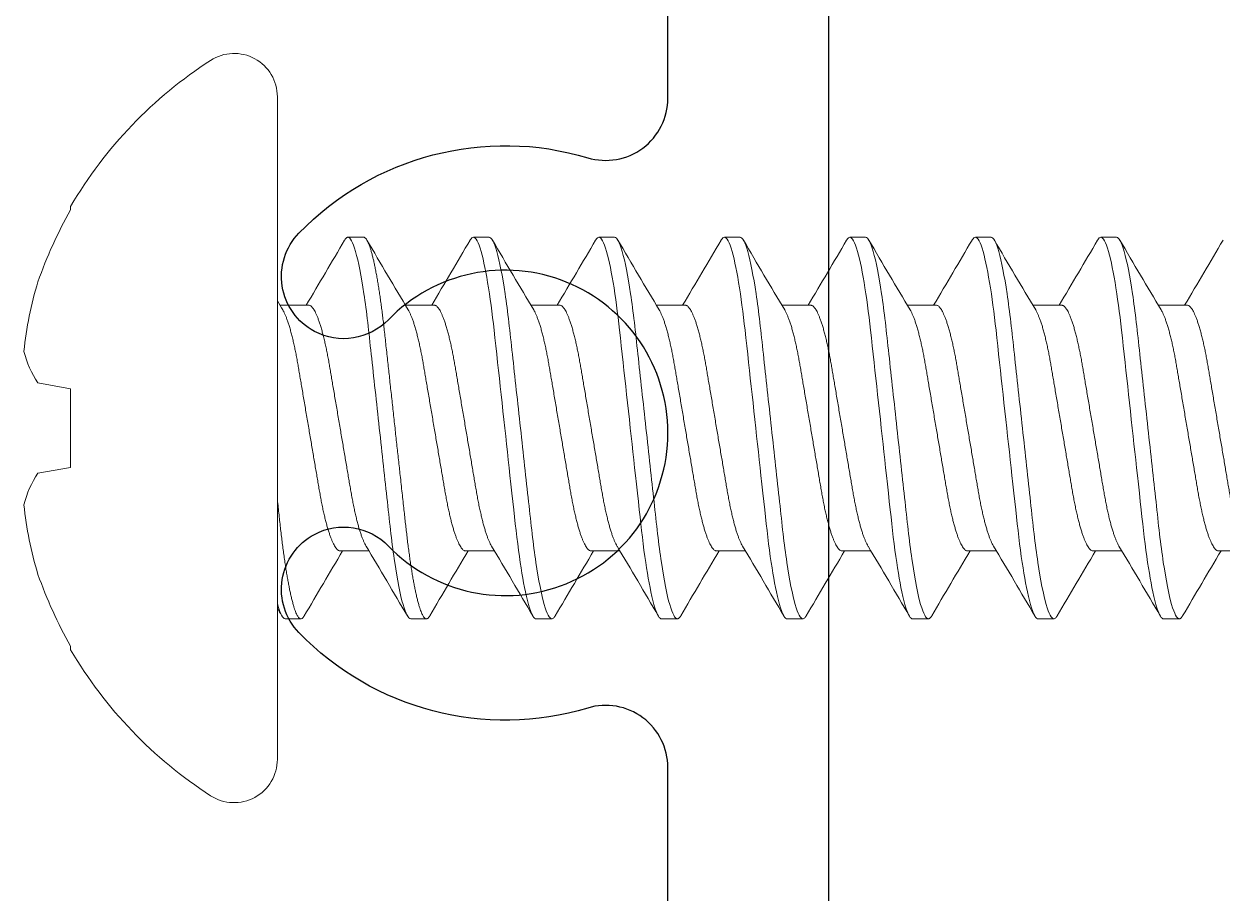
# Model space of a CAD drawing. Extents: x -8 to 56, y -99 to 66.
# Drawn here: x 6.309 to 6.906, y 45.067 to 45.5 of the extents above; entities that cross this region are included whole.
import ezdxf

# ---------------------------------------------------------------- set-up
doc = ezdxf.new("R2010")
doc.units = 0
doc.header["$MEASUREMENT"] = 0
doc.layers.get('0').update_dxf_attribs({"linetype": 'CONTINUOUS'})
doc.layers.add('Ballons', color=7, linetype='CONTINUOUS')
doc.layers.add('FRAME', color=1, linetype='CONTINUOUS')

# ---------------------------------------------------------------- blocks, each defined once
blk = doc.blocks.new('no 10 1 in')
at = {"color": 7, "linetype": 'Continuous', "lineweight": 15}
for p, q in [((55.20248, 25.74198), (55.20248, 25.4121)), ((55.09949, 25.68738), (55.09949, 25.68563)), ((55.24545, 25.67204), (55.23764, 25.67204)), ((55.30795, 25.67204), (55.30014, 25.67204)), ((55.37045, 25.67204), (55.36264, 25.67204)), ((55.43295, 25.67204), (55.42514, 25.67204)), ((55.49545, 25.67204), (55.48764, 25.67204)), ((55.55795, 25.67204), (55.55014, 25.67204)), ((55.62045, 25.67204), (55.61264, 25.67204)), ((55.21811, 25.63821), (55.20375, 25.63821)), ((55.28061, 25.63821), (55.26625, 25.63821)), ((55.34311, 25.63821), (55.32875, 25.63821)), ((55.40561, 25.63821), (55.39125, 25.63821)), ((55.46811, 25.63821), (55.45375, 25.63821)), ((55.53061, 25.63821), (55.51625, 25.63821)), ((55.59311, 25.63821), (55.57875, 25.63821)), ((55.65561, 25.63821), (55.64125, 25.63821)), ((55.08326, 25.59948), (55.09949, 25.59662)), ((55.09949, 25.59662), (55.09949, 25.55747)), ((55.09949, 25.55747), (55.08326, 25.55461)), ((55.23373, 25.51587), (55.24809, 25.51587)), ((55.29623, 25.51587), (55.31059, 25.51587)), ((55.35873, 25.51587), (55.37309, 25.51587)), ((55.42123, 25.51587), (55.43559, 25.51587)), ((55.48373, 25.51587), (55.49809, 25.51587)), ((55.54623, 25.51587), (55.56059, 25.51587)), ((55.60873, 25.51587), (55.62309, 25.51587)), ((55.67123, 25.51587), (55.68559, 25.51587)), ((55.20639, 25.48204), (55.2142, 25.48204)), ((55.26889, 25.48204), (55.2767, 25.48204)), ((55.33139, 25.48204), (55.3392, 25.48204)), ((55.39389, 25.48204), (55.4017, 25.48204)), ((55.45639, 25.48204), (55.4642, 25.48204)), ((55.51889, 25.48204), (55.5267, 25.48204)), ((55.58139, 25.48204), (55.5892, 25.48204)), ((55.64389, 25.48204), (55.6517, 25.48204)), ((55.09949, 25.46845), (55.09949, 25.4667))]:
    blk.add_line(p, q, dxfattribs=at)
at = {"color": 7, "linetype": 'Continuous', "lineweight": 15, "flags": 128}
for points in [[(55.29847, 25.67055), (55.29855, 25.6707), (55.29897, 25.67129), (55.29937, 25.67171), (55.29976, 25.67196), (55.30014, 25.67204), (55.30057, 25.67194), (55.30102, 25.67161), (55.30148, 25.67107), (55.30196, 25.67029), (55.30245, 25.66928), (55.30294, 25.66807), (55.30344, 25.66663), (55.30395, 25.66496), (55.30446, 25.66308), (55.30492, 25.66122), (55.30538, 25.65919), (55.30584, 25.657), (55.30629, 25.65466), (55.30675, 25.65217), (55.3072, 25.64954), (55.30765, 25.64679), (55.30809, 25.64391), (55.3085, 25.64108), (55.3089, 25.63816), (55.3093, 25.63515), (55.30968, 25.63208), (55.31006, 25.62895), (55.31042, 25.62576), (55.31084, 25.62193), (55.31128, 25.61796), (55.31173, 25.61385), (55.31219, 25.60963), (55.31262, 25.60576), (55.31305, 25.60181), (55.31349, 25.59779), (55.31394, 25.59371), (55.31439, 25.58959), (55.31484, 25.58543), (55.3153, 25.58124), (55.31576, 25.57704), (55.3162, 25.57305), (55.31664, 25.56907), (55.31707, 25.56512), (55.3175, 25.56119), (55.31793, 25.5573), (55.31835, 25.55347), (55.31884, 25.54903), (55.31931, 25.54468), (55.31978, 25.54045), (55.32023, 25.53634), (55.32062, 25.53278), (55.321, 25.52934), (55.32137, 25.52597), (55.32177, 25.52266), (55.32217, 25.51941), (55.32258, 25.51624), (55.32301, 25.51316), (55.32344, 25.51018), (55.32386, 25.50744), (55.32428, 25.50481), (55.32471, 25.5023), (55.32514, 25.49991), (55.32558, 25.49766), (55.32602, 25.49553), (55.32653, 25.49322), (55.32705, 25.49111), (55.32756, 25.48922), (55.32806, 25.48754), (55.32851, 25.48623), (55.32895, 25.48511), (55.32938, 25.48416), (55.3298, 25.48339), (55.33022, 25.48279), (55.33062, 25.48237), (55.33101, 25.48213), (55.33139, 25.48204), (55.33139, 25.48204)], [(55.36097, 25.67055), (55.36105, 25.6707), (55.36147, 25.67129), (55.36187, 25.67171), (55.36226, 25.67196), (55.36264, 25.67204), (55.36307, 25.67194), (55.36352, 25.67161), (55.36398, 25.67107), (55.36446, 25.67029), (55.36495, 25.66928), (55.36544, 25.66807), (55.36594, 25.66663), (55.36645, 25.66496), (55.36696, 25.66308), (55.36742, 25.66122), (55.36788, 25.65919), (55.36834, 25.657), (55.36879, 25.65466), (55.36925, 25.65217), (55.3697, 25.64954), (55.37015, 25.64679), (55.37059, 25.64391), (55.371, 25.64108), (55.3714, 25.63816), (55.3718, 25.63515), (55.37218, 25.63208), (55.37256, 25.62895), (55.37292, 25.62576), (55.37334, 25.62193), (55.37378, 25.61796), (55.37423, 25.61385), (55.37469, 25.60963), (55.37512, 25.60576), (55.37555, 25.60181), (55.37599, 25.59779), (55.37644, 25.59371), (55.37689, 25.58959), (55.37734, 25.58543), (55.3778, 25.58124), (55.37826, 25.57704), (55.3787, 25.57305), (55.37914, 25.56907), (55.37957, 25.56512), (55.38, 25.56119), (55.38043, 25.5573), (55.38085, 25.55347), (55.38134, 25.54903), (55.38181, 25.54468), (55.38228, 25.54045), (55.38273, 25.53634), (55.38312, 25.53278), (55.3835, 25.52934), (55.38387, 25.52597), (55.38427, 25.52266), (55.38467, 25.51941), (55.38508, 25.51624), (55.38551, 25.51316), (55.38594, 25.51018), (55.38636, 25.50744), (55.38678, 25.50481), (55.38721, 25.5023), (55.38764, 25.49991), (55.38808, 25.49766), (55.38852, 25.49553), (55.38903, 25.49322), (55.38955, 25.49111), (55.39006, 25.48922), (55.39056, 25.48754), (55.39101, 25.48623), (55.39145, 25.48511), (55.39188, 25.48416), (55.3923, 25.48339), (55.39272, 25.48279), (55.39312, 25.48237), (55.39351, 25.48213), (55.39389, 25.48204), (55.39389, 25.48204)], [(55.42347, 25.67055), (55.42355, 25.6707), (55.42397, 25.67129), (55.42437, 25.67171), (55.42476, 25.67196), (55.42514, 25.67204), (55.42557, 25.67194), (55.42602, 25.67161), (55.42648, 25.67107), (55.42696, 25.67029), (55.42745, 25.66928), (55.42794, 25.66807), (55.42844, 25.66663), (55.42895, 25.66496), (55.42946, 25.66308), (55.42992, 25.66122), (55.43038, 25.65919), (55.43084, 25.657), (55.43129, 25.65466), (55.43175, 25.65217), (55.4322, 25.64954), (55.43265, 25.64679), (55.43309, 25.64391), (55.4335, 25.64108), (55.4339, 25.63816), (55.4343, 25.63515), (55.43468, 25.63208), (55.43506, 25.62895), (55.43542, 25.62576), (55.43584, 25.62193), (55.43628, 25.61796), (55.43673, 25.61385), (55.43719, 25.60963), (55.43762, 25.60576), (55.43805, 25.60181), (55.43849, 25.59779), (55.43894, 25.59371), (55.43939, 25.58959), (55.43984, 25.58543), (55.4403, 25.58124), (55.44076, 25.57704), (55.4412, 25.57305), (55.44164, 25.56907), (55.44207, 25.56512), (55.4425, 25.56119), (55.44293, 25.5573), (55.44335, 25.55347), (55.44384, 25.54903), (55.44431, 25.54468), (55.44478, 25.54045), (55.44523, 25.53634), (55.44562, 25.53278), (55.446, 25.52934), (55.44637, 25.52597), (55.44677, 25.52266), (55.44717, 25.51941), (55.44758, 25.51624), (55.44801, 25.51316), (55.44844, 25.51018), (55.44886, 25.50744), (55.44928, 25.50481), (55.44971, 25.5023), (55.45014, 25.49991), (55.45058, 25.49766), (55.45102, 25.49553), (55.45153, 25.49322), (55.45205, 25.49111), (55.45256, 25.48922), (55.45306, 25.48754), (55.45351, 25.48623), (55.45395, 25.48511), (55.45438, 25.48416), (55.4548, 25.48339), (55.45522, 25.48279), (55.45562, 25.48237), (55.45601, 25.48213), (55.45639, 25.48204), (55.45639, 25.48204)], [(55.48597, 25.67055), (55.48605, 25.6707), (55.48647, 25.67129), (55.48687, 25.67171), (55.48726, 25.67196), (55.48764, 25.67204), (55.48807, 25.67194), (55.48852, 25.67161), (55.48898, 25.67107), (55.48946, 25.67029), (55.48995, 25.66928), (55.49044, 25.66807), (55.49094, 25.66663), (55.49145, 25.66496), (55.49196, 25.66308), (55.49242, 25.66122), (55.49288, 25.65919), (55.49334, 25.657), (55.49379, 25.65466), (55.49425, 25.65217), (55.4947, 25.64954), (55.49515, 25.64679), (55.49559, 25.64391), (55.496, 25.64108), (55.4964, 25.63816), (55.4968, 25.63515), (55.49718, 25.63208), (55.49756, 25.62895), (55.49792, 25.62576), (55.49834, 25.62193), (55.49878, 25.61796), (55.49923, 25.61385), (55.49969, 25.60963), (55.50012, 25.60576), (55.50055, 25.60181), (55.50099, 25.59779), (55.50144, 25.59371), (55.50189, 25.58959), (55.50234, 25.58543), (55.5028, 25.58124), (55.50326, 25.57704), (55.5037, 25.57305), (55.50414, 25.56907), (55.50457, 25.56512), (55.505, 25.56119), (55.50543, 25.5573), (55.50585, 25.55347), (55.50634, 25.54903), (55.50681, 25.54468), (55.50728, 25.54045), (55.50773, 25.53634), (55.50812, 25.53278), (55.5085, 25.52934), (55.50887, 25.52597), (55.50927, 25.52266), (55.50967, 25.51941), (55.51008, 25.51624), (55.51051, 25.51316), (55.51094, 25.51018), (55.51136, 25.50744), (55.51178, 25.50481), (55.51221, 25.5023), (55.51264, 25.49991), (55.51308, 25.49766), (55.51352, 25.49553), (55.51403, 25.49322), (55.51455, 25.49111), (55.51506, 25.48922), (55.51556, 25.48754), (55.51601, 25.48623), (55.51645, 25.48511), (55.51688, 25.48416), (55.5173, 25.48339), (55.51772, 25.48279), (55.51812, 25.48237), (55.51851, 25.48213), (55.51889, 25.48204), (55.51889, 25.48204)], [(55.54847, 25.67055), (55.54855, 25.6707), (55.54897, 25.67129), (55.54937, 25.67171), (55.54976, 25.67196), (55.55014, 25.67204), (55.55057, 25.67194), (55.55102, 25.67161), (55.55148, 25.67107), (55.55196, 25.67029), (55.55245, 25.66928), (55.55294, 25.66807), (55.55344, 25.66663), (55.55395, 25.66496), (55.55446, 25.66308), (55.55492, 25.66122), (55.55538, 25.65919), (55.55584, 25.657), (55.55629, 25.65466), (55.55675, 25.65217), (55.5572, 25.64954), (55.55765, 25.64679), (55.55809, 25.64391), (55.5585, 25.64108), (55.5589, 25.63816), (55.5593, 25.63515), (55.55968, 25.63208), (55.56006, 25.62895), (55.56042, 25.62576), (55.56084, 25.62193), (55.56128, 25.61796), (55.56173, 25.61385), (55.56219, 25.60963), (55.56262, 25.60576), (55.56305, 25.60181), (55.56349, 25.59779), (55.56394, 25.59371), (55.56439, 25.58959), (55.56484, 25.58543), (55.5653, 25.58124), (55.56576, 25.57704), (55.5662, 25.57305), (55.56664, 25.56907), (55.56707, 25.56512), (55.5675, 25.56119), (55.56793, 25.5573), (55.56835, 25.55347), (55.56884, 25.54903), (55.56931, 25.54468), (55.56978, 25.54045), (55.57023, 25.53634), (55.57062, 25.53278), (55.571, 25.52934), (55.57137, 25.52597), (55.57177, 25.52266), (55.57217, 25.51941), (55.57258, 25.51624), (55.57301, 25.51316), (55.57344, 25.51018), (55.57386, 25.50744), (55.57428, 25.50481), (55.57471, 25.5023), (55.57514, 25.49991), (55.57558, 25.49766), (55.57602, 25.49553), (55.57653, 25.49322), (55.57705, 25.49111), (55.57756, 25.48922), (55.57806, 25.48754), (55.57851, 25.48623), (55.57895, 25.48511), (55.57938, 25.48416), (55.5798, 25.48339), (55.58022, 25.48279), (55.58062, 25.48237), (55.58101, 25.48213), (55.58139, 25.48204), (55.58139, 25.48204)], [(55.61097, 25.67055), (55.61105, 25.6707), (55.61147, 25.67129), (55.61187, 25.67171), (55.61226, 25.67196), (55.61264, 25.67204), (55.61307, 25.67194), (55.61352, 25.67161), (55.61398, 25.67107), (55.61446, 25.67029), (55.61495, 25.66928), (55.61544, 25.66807), (55.61594, 25.66663), (55.61645, 25.66496), (55.61696, 25.66308), (55.61742, 25.66122), (55.61788, 25.65919), (55.61834, 25.657), (55.61879, 25.65466), (55.61925, 25.65217), (55.6197, 25.64954), (55.62015, 25.64679), (55.62059, 25.64391), (55.621, 25.64108), (55.6214, 25.63816), (55.6218, 25.63515), (55.62218, 25.63208), (55.62256, 25.62895), (55.62292, 25.62576), (55.62334, 25.62193), (55.62378, 25.61796), (55.62423, 25.61385), (55.62469, 25.60963), (55.62512, 25.60576), (55.62555, 25.60181), (55.62599, 25.59779), (55.62644, 25.59371), (55.62689, 25.58959), (55.62734, 25.58543), (55.6278, 25.58124), (55.62826, 25.57704), (55.6287, 25.57305), (55.62914, 25.56907), (55.62957, 25.56512), (55.63, 25.56119), (55.63043, 25.5573), (55.63085, 25.55347), (55.63134, 25.54903), (55.63181, 25.54468), (55.63228, 25.54045), (55.63273, 25.53634), (55.63312, 25.53278), (55.6335, 25.52934), (55.63387, 25.52597), (55.63427, 25.52266), (55.63467, 25.51941), (55.63508, 25.51624), (55.63551, 25.51316), (55.63594, 25.51018), (55.63636, 25.50744), (55.63678, 25.50481), (55.63721, 25.5023), (55.63764, 25.49991), (55.63808, 25.49766), (55.63852, 25.49553), (55.63903, 25.49322), (55.63955, 25.49111), (55.64006, 25.48922), (55.64056, 25.48754), (55.64101, 25.48623), (55.64145, 25.48511), (55.64188, 25.48416), (55.6423, 25.48339), (55.64272, 25.48279), (55.64312, 25.48237), (55.64351, 25.48213), (55.64389, 25.48204), (55.64389, 25.48204)]]:
    blk.add_lwpolyline(points, dxfattribs=at)
at = {"color": 7, "linetype": 'Continuous', "lineweight": 15}
for centre, radius, start, end in [((55.18092, 25.74198), 0.02156, 0, 122.82696), ((55.28733, 25.57704), 0.21784, 122.82696, 149.5687), ((55.28998, 25.57752), 0.21903, 150.42275, 160.70234), ((51.50481, 27.85535), 4.32375, 329.15085, 329.64888), ((58.80121, 27.75101), 4.11823, 210.34334, 210.90451), ((51.65367, 27.80428), 4.22342, 329.14489, 329.65476), ((58.80175, 27.71434), 4.04623, 210.33833, 210.9095), ((51.7561, 27.78066), 4.17703, 329.1421, 329.65762), ((58.85805, 27.71067), 4.03903, 210.33784, 210.91001), ((51.81804, 27.78099), 4.17768, 329.14215, 329.65759), ((58.92023, 27.71047), 4.03865, 210.33779, 210.91002), ((51.88177, 27.78026), 4.17626, 329.14206, 329.65768), ((58.98232, 27.71023), 4.03818, 210.33778, 210.91007), ((51.94472, 27.78), 4.17573, 329.14203, 329.65771), ((59.04361, 27.70951), 4.03677, 210.33766, 210.91015), ((52.00878, 27.77907), 4.17391, 329.14192, 329.65783), ((59.10684, 27.70995), 4.03762, 210.33772, 210.91009), ((52.06952, 27.78012), 4.17597, 329.14199, 329.65765), ((55.25796, 25.59667), 0.18263, 163.05287, 174.17845), ((57.16927, 26.81523), 2.29098, 210.85319, 210.98332), ((55.12544, 25.62766), 0.05073, 194.22282, 213.73948), ((55.12544, 25.52643), 0.05073, 146.26052, 165.77718), ((55.25796, 25.55742), 0.18263, 185.82155, 196.94713), ((58.82013, 23.37379), 4.17632, 149.14205, 149.65767), ((51.77474, 23.43954), 4.04664, 30.33836, 30.90947), ((58.92247, 23.35022), 4.22261, 149.14485, 149.65481), ((51.77558, 23.40304), 4.11829, 30.34333, 30.9045), ((58.94495, 23.37389), 4.17611, 149.14203, 149.65767), ((51.90534, 23.44286), 4.04013, 30.3379, 30.90991), ((59.00807, 23.37353), 4.17683, 149.14207, 149.65762), ((51.96894, 23.44351), 4.03885, 30.33781, 30.91), ((59.06968, 23.37405), 4.1758, 149.14203, 149.65771), ((52.03059, 23.44301), 4.03984, 30.3379, 30.90996), ((59.13264, 23.37379), 4.17633, 149.14206, 149.65768), ((52.09232, 23.44255), 4.04074, 30.33794, 30.90987), ((59.19514, 23.37379), 4.17633, 149.14206, 149.65768), ((52.15586, 23.44317), 4.03952, 30.33785, 30.90996), ((59.2585, 23.37327), 4.17734, 149.14208, 149.65757), ((55.28998, 25.57657), 0.21903, 199.29766, 209.57725), ((49.73059, 22.27333), 6.34598, 30.388589, 30.428661), ((55.28733, 25.57704), 0.21784, 210.4313, 237.17304), ((55.18092, 25.4121), 0.02156, 237.17304, 0)]:
    blk.add_arc(centre, radius, start, end, dxfattribs=at)
for points, knots in [([(55.23597, 25.67055), (55.236, 25.6706), (55.23617, 25.67091), (55.23647, 25.67131), (55.23687, 25.67174), (55.23726, 25.672), (55.23751, 25.67203), (55.23764, 25.67204)], [0, 0, 0, 0, 0.047585, 0.289025, 0.528364, 0.765414, 1, 1, 1, 1]), ([(55.23764, 25.67204), (55.23877, 25.67204), (55.24008, 25.66973), (55.24284, 25.6601), (55.24427, 25.65279), (55.24625, 25.63947), (55.24689, 25.63465), (55.24807, 25.62461), (55.24862, 25.61939), (55.25048, 25.60246), (55.25187, 25.58977), (55.25466, 25.56432), (55.25605, 25.55163), (55.25791, 25.5347), (55.25846, 25.52948), (55.25964, 25.51943), (55.26028, 25.51462), (55.26226, 25.50129), (55.26369, 25.49399), (55.26645, 25.48436), (55.26776, 25.48204), (55.26889, 25.48204)], [0, 0, 0, 0, 0.125, 0.125, 0.25, 0.25, 0.3125, 0.3125, 0.375, 0.375, 0.5, 0.5, 0.625, 0.625, 0.6875, 0.6875, 0.75, 0.75, 0.875, 0.875, 1, 1, 1, 1]), ([(55.24545, 25.67204), (55.2456, 25.67202), (55.24588, 25.67198), (55.24633, 25.67165), (55.2468, 25.6711), (55.24727, 25.67032), (55.24776, 25.66932), (55.24825, 25.6681), (55.24875, 25.66666), (55.24926, 25.665), (55.24975, 25.66318), (55.25023, 25.66124), (55.25069, 25.65922), (55.25115, 25.65703), (55.25161, 25.65468), (55.25206, 25.65219), (55.25252, 25.64957), (55.25296, 25.64681), (55.25339, 25.64399), (55.25381, 25.6411), (55.25422, 25.63818), (55.25461, 25.63518), (55.255, 25.6321), (55.25537, 25.62897), (55.25576, 25.62559), (55.25615, 25.62193), (55.25659, 25.61796), (55.25704, 25.61385), (55.25749, 25.60978), (55.25793, 25.60576), (55.25836, 25.60181), (55.2588, 25.59779), (55.25925, 25.59371), (55.2597, 25.58959), (55.26016, 25.58543), (55.26062, 25.58124), (55.26107, 25.57711), (55.26151, 25.57305), (55.26195, 25.56907), (55.26238, 25.56512), (55.26282, 25.56119), (55.26324, 25.5573), (55.26369, 25.55324), (55.26415, 25.54903), (55.26462, 25.54468), (55.26509, 25.54045), (55.26552, 25.53648), (55.26593, 25.53278), (55.26631, 25.52932), (55.26669, 25.52594), (55.26708, 25.52263), (55.26748, 25.51938), (55.2679, 25.51621), (55.26832, 25.51313), (55.26874, 25.5102), (55.26917, 25.50742), (55.26959, 25.50479), (55.27002, 25.50228), (55.27046, 25.49989), (55.27089, 25.49763), (55.27135, 25.49538), (55.27184, 25.49319), (55.27236, 25.49108), (55.27287, 25.48918), (55.27336, 25.48757), (55.27382, 25.48621), (55.27426, 25.48508), (55.27469, 25.48413), (55.27512, 25.48336), (55.27553, 25.48277), (55.27593, 25.48235), (55.27632, 25.4821), (55.27672, 25.48201), (55.27713, 25.48211), (55.27758, 25.48244), (55.278, 25.48291), (55.27826, 25.48336), (55.27837, 25.48355)], [0, 0, 0, 0, 0.014251, 0.028671, 0.043246, 0.05796, 0.072798, 0.087475, 0.102239, 0.117071, 0.131953, 0.14527, 0.158598, 0.171926, 0.18524, 0.198527, 0.211773, 0.224965, 0.238092, 0.250495, 0.262818, 0.27505, 0.287184, 0.29921, 0.311119, 0.325078, 0.339185, 0.353446, 0.367848, 0.380814, 0.393868, 0.406999, 0.420196, 0.433445, 0.446733, 0.460048, 0.473377, 0.486043, 0.498698, 0.51133, 0.523928, 0.536481, 0.548978, 0.56362, 0.578153, 0.592562, 0.606831, 0.619442, 0.631922, 0.644418, 0.657045, 0.669793, 0.682652, 0.695611, 0.708661, 0.721134, 0.733667, 0.746249, 0.75887, 0.771517, 0.78418, 0.799109, 0.814025, 0.82891, 0.843745, 0.856934, 0.870057, 0.883101, 0.896055, 0.908908, 0.921649, 0.934267, 0.946755, 0.961006, 0.975426, 0.990001, 1, 1, 1, 1]), ([(55.30795, 25.67204), (55.30908, 25.67204), (55.31039, 25.66973), (55.31315, 25.6601), (55.31458, 25.65279), (55.31656, 25.63947), (55.3172, 25.63465), (55.31838, 25.62461), (55.31893, 25.61939), (55.32079, 25.60246), (55.32218, 25.58977), (55.32497, 25.56432), (55.32636, 25.55163), (55.32822, 25.5347), (55.32877, 25.52948), (55.32996, 25.51943), (55.33059, 25.51462), (55.33257, 25.50129), (55.33401, 25.49399), (55.33676, 25.48436), (55.33807, 25.48204), (55.3392, 25.48204)], [0, 0, 0, 0, 0.125, 0.125, 0.25, 0.25, 0.3125, 0.3125, 0.375, 0.375, 0.5, 0.5, 0.625, 0.625, 0.6875, 0.6875, 0.75, 0.75, 0.875, 0.875, 1, 1, 1, 1]), ([(55.37045, 25.67204), (55.37158, 25.67204), (55.37289, 25.66973), (55.37565, 25.6601), (55.37708, 25.65279), (55.37906, 25.63947), (55.3797, 25.63465), (55.38088, 25.62461), (55.38143, 25.61939), (55.38329, 25.60246), (55.38468, 25.58977), (55.38747, 25.56432), (55.38886, 25.55163), (55.39072, 25.5347), (55.39127, 25.52948), (55.39246, 25.51943), (55.39309, 25.51462), (55.39507, 25.50129), (55.39651, 25.49399), (55.39926, 25.48436), (55.40057, 25.48204), (55.4017, 25.48204)], [0, 0, 0, 0, 0.125, 0.125, 0.25, 0.25, 0.3125, 0.3125, 0.375, 0.375, 0.5, 0.5, 0.625, 0.625, 0.6875, 0.6875, 0.75, 0.75, 0.875, 0.875, 1, 1, 1, 1]), ([(55.43295, 25.67204), (55.43408, 25.67204), (55.43539, 25.66973), (55.43815, 25.6601), (55.43958, 25.65279), (55.44156, 25.63947), (55.4422, 25.63465), (55.44338, 25.62461), (55.44393, 25.61939), (55.44579, 25.60246), (55.44718, 25.58977), (55.44997, 25.56432), (55.45136, 25.55163), (55.45322, 25.5347), (55.45377, 25.52948), (55.45496, 25.51943), (55.45559, 25.51462), (55.45757, 25.50129), (55.45901, 25.49399), (55.46176, 25.48436), (55.46307, 25.48204), (55.4642, 25.48204)], [0, 0, 0, 0, 0.125, 0.125, 0.25, 0.25, 0.3125, 0.3125, 0.375, 0.375, 0.5, 0.5, 0.625, 0.625, 0.6875, 0.6875, 0.75, 0.75, 0.875, 0.875, 1, 1, 1, 1]), ([(55.49545, 25.67204), (55.49658, 25.67204), (55.49789, 25.66973), (55.50065, 25.6601), (55.50208, 25.65279), (55.50406, 25.63947), (55.5047, 25.63465), (55.50588, 25.62461), (55.50643, 25.61939), (55.50829, 25.60246), (55.50968, 25.58977), (55.51247, 25.56432), (55.51386, 25.55163), (55.51572, 25.5347), (55.51627, 25.52948), (55.51746, 25.51943), (55.51809, 25.51462), (55.52007, 25.50129), (55.52151, 25.49399), (55.52426, 25.48436), (55.52557, 25.48204), (55.5267, 25.48204)], [0, 0, 0, 0, 0.125, 0.125, 0.25, 0.25, 0.3125, 0.3125, 0.375, 0.375, 0.5, 0.5, 0.625, 0.625, 0.6875, 0.6875, 0.75, 0.75, 0.875, 0.875, 1, 1, 1, 1]), ([(55.55795, 25.67204), (55.55908, 25.67204), (55.56039, 25.66973), (55.56315, 25.6601), (55.56458, 25.65279), (55.56656, 25.63947), (55.5672, 25.63465), (55.56838, 25.62461), (55.56893, 25.61939), (55.57079, 25.60246), (55.57218, 25.58977), (55.57497, 25.56432), (55.57636, 25.55163), (55.57822, 25.5347), (55.57877, 25.52948), (55.57996, 25.51943), (55.58059, 25.51462), (55.58257, 25.50129), (55.58401, 25.49399), (55.58676, 25.48436), (55.58807, 25.48204), (55.5892, 25.48204)], [0, 0, 0, 0, 0.125, 0.125, 0.25, 0.25, 0.3125, 0.3125, 0.375, 0.375, 0.5, 0.5, 0.625, 0.625, 0.6875, 0.6875, 0.75, 0.75, 0.875, 0.875, 1, 1, 1, 1]), ([(55.62045, 25.67204), (55.62158, 25.67204), (55.62289, 25.66973), (55.62565, 25.6601), (55.62708, 25.65279), (55.62906, 25.63947), (55.6297, 25.63465), (55.63088, 25.62461), (55.63143, 25.61939), (55.63329, 25.60246), (55.63468, 25.58977), (55.63747, 25.56432), (55.63886, 25.55163), (55.64072, 25.5347), (55.64127, 25.52948), (55.64246, 25.51943), (55.64309, 25.51462), (55.64507, 25.50129), (55.64651, 25.49399), (55.64926, 25.48436), (55.65057, 25.48204), (55.6517, 25.48204)], [0, 0, 0, 0, 0.125, 0.125, 0.25, 0.25, 0.3125, 0.3125, 0.375, 0.375, 0.5, 0.5, 0.625, 0.625, 0.6875, 0.6875, 0.75, 0.75, 0.875, 0.875, 1, 1, 1, 1]), ([(55.20517, 25.63584), (55.20533, 25.63557), (55.20567, 25.63497), (55.20622, 25.63383), (55.20681, 25.63245), (55.20741, 25.63085), (55.20803, 25.62904), (55.20864, 25.62705), (55.20925, 25.62489), (55.20984, 25.62258), (55.21042, 25.62017), (55.21098, 25.61767), (55.21152, 25.61512), (55.21203, 25.61247), (55.21253, 25.60976), (55.21301, 25.60697), (55.2135, 25.60409), (55.21401, 25.60111), (55.21454, 25.59797), (55.2151, 25.59469), (55.21569, 25.59127), (55.21628, 25.58778), (55.21688, 25.58423), (55.21749, 25.58065), (55.2181, 25.5771), (55.21869, 25.5736), (55.21928, 25.57018), (55.21985, 25.56679), (55.22042, 25.56345), (55.22098, 25.56017), (55.22153, 25.55696), (55.22206, 25.55385), (55.22258, 25.55079), (55.22309, 25.54779), (55.22359, 25.54485), (55.22411, 25.54199), (55.22465, 25.53922), (55.22521, 25.53653), (55.22577, 25.534), (55.22634, 25.53162), (55.22692, 25.5294), (55.22749, 25.52732), (55.22808, 25.5254), (55.22866, 25.52364), (55.22925, 25.52204), (55.22983, 25.52062), (55.23042, 25.51937), (55.231, 25.51829), (55.23158, 25.51739), (55.23215, 25.51671), (55.2327, 25.51622), (55.23323, 25.51593), (55.23356, 25.51589), (55.23373, 25.51587)], [0, 0, 0, 0, 0.01655, 0.036076, 0.055684, 0.076278, 0.09689, 0.117481, 0.138013, 0.158451, 0.178758, 0.197989, 0.217041, 0.235887, 0.254503, 0.272881, 0.291367, 0.310095, 0.329043, 0.349099, 0.369335, 0.389717, 0.410212, 0.430781, 0.451388, 0.471059, 0.490697, 0.51027, 0.529746, 0.549094, 0.568284, 0.587289, 0.606083, 0.625518, 0.644756, 0.664215, 0.683931, 0.703875, 0.724017, 0.743398, 0.7629, 0.782492, 0.802141, 0.821815, 0.841481, 0.861106, 0.880659, 0.90103, 0.921251, 0.941289, 0.961112, 0.980691, 1, 1, 1, 1]), ([(55.21811, 25.63821), (55.21827, 25.6382), (55.21859, 25.63816), (55.2191, 25.63789), (55.21962, 25.63746), (55.22016, 25.63683), (55.22071, 25.63602), (55.22127, 25.63502), (55.22184, 25.63384), (55.22243, 25.63245), (55.22304, 25.63085), (55.22365, 25.62904), (55.22426, 25.62705), (55.22487, 25.62489), (55.22547, 25.62258), (55.22605, 25.62017), (55.22661, 25.61767), (55.22714, 25.61512), (55.22766, 25.61247), (55.22816, 25.60976), (55.22864, 25.60697), (55.22913, 25.60409), (55.22963, 25.60111), (55.23017, 25.59797), (55.23073, 25.59469), (55.23131, 25.59127), (55.23191, 25.58778), (55.23251, 25.58423), (55.23312, 25.58065), (55.23372, 25.5771), (55.23432, 25.5736), (55.2349, 25.57018), (55.23548, 25.56679), (55.23605, 25.56345), (55.23661, 25.56017), (55.23715, 25.55696), (55.23768, 25.55385), (55.2382, 25.55079), (55.23871, 25.54779), (55.23921, 25.54485), (55.23973, 25.54199), (55.24027, 25.53922), (55.24083, 25.53653), (55.2414, 25.534), (55.24197, 25.53162), (55.24254, 25.5294), (55.24312, 25.52732), (55.2437, 25.5254), (55.24429, 25.52363), (55.24487, 25.52204), (55.24546, 25.52062), (55.24604, 25.51938), (55.24645, 25.51859), (55.24666, 25.51826), (55.24668, 25.51824)], [0, 0, 0, 0, 0.018425, 0.037097, 0.055995, 0.075091, 0.09436, 0.113772, 0.133298, 0.152906, 0.1735, 0.194111, 0.214702, 0.235235, 0.255672, 0.275979, 0.295209, 0.314261, 0.333107, 0.351722, 0.3701, 0.388586, 0.407314, 0.426261, 0.446317, 0.466553, 0.486935, 0.507429, 0.527998, 0.548605, 0.568275, 0.587913, 0.607486, 0.626962, 0.646309, 0.665499, 0.684504, 0.703298, 0.722732, 0.74197, 0.761429, 0.781145, 0.801089, 0.82123, 0.840611, 0.860113, 0.879704, 0.899353, 0.919026, 0.938692, 0.958318, 0.97787, 0.998241, 1, 1, 1, 1]), ([(55.26767, 25.63584), (55.26783, 25.63557), (55.26817, 25.63497), (55.26872, 25.63383), (55.26931, 25.63245), (55.26991, 25.63085), (55.27053, 25.62904), (55.27114, 25.62705), (55.27175, 25.62489), (55.27234, 25.62258), (55.27292, 25.62017), (55.27348, 25.61767), (55.27402, 25.61512), (55.27453, 25.61247), (55.27503, 25.60976), (55.27551, 25.60697), (55.276, 25.60409), (55.27651, 25.60111), (55.27704, 25.59797), (55.2776, 25.59469), (55.27819, 25.59127), (55.27878, 25.58778), (55.27938, 25.58423), (55.27999, 25.58065), (55.2806, 25.5771), (55.28119, 25.5736), (55.28178, 25.57018), (55.28235, 25.56679), (55.28292, 25.56345), (55.28348, 25.56017), (55.28403, 25.55696), (55.28456, 25.55385), (55.28508, 25.55079), (55.28559, 25.54779), (55.28609, 25.54485), (55.28661, 25.54199), (55.28715, 25.53922), (55.28771, 25.53653), (55.28827, 25.534), (55.28884, 25.53162), (55.28942, 25.5294), (55.28999, 25.52732), (55.29058, 25.5254), (55.29116, 25.52364), (55.29175, 25.52204), (55.29233, 25.52062), (55.29292, 25.51937), (55.2935, 25.51829), (55.29408, 25.51739), (55.29465, 25.51671), (55.2952, 25.51622), (55.29573, 25.51593), (55.29606, 25.51589), (55.29623, 25.51587)], [0, 0, 0, 0, 0.016545, 0.036071, 0.055679, 0.076274, 0.096885, 0.117476, 0.138009, 0.158447, 0.178755, 0.197985, 0.217037, 0.235883, 0.254499, 0.272877, 0.291364, 0.310092, 0.32904, 0.349096, 0.369332, 0.389715, 0.410209, 0.430778, 0.451385, 0.471056, 0.490695, 0.510268, 0.529744, 0.549092, 0.568282, 0.587287, 0.606081, 0.625516, 0.644754, 0.664214, 0.68393, 0.703874, 0.724016, 0.743397, 0.762899, 0.782491, 0.80214, 0.821814, 0.84148, 0.861106, 0.880658, 0.901029, 0.921251, 0.941289, 0.961112, 0.980691, 1, 1, 1, 1]), ([(55.28061, 25.63821), (55.28077, 25.6382), (55.28109, 25.63816), (55.2816, 25.63789), (55.28212, 25.63746), (55.28266, 25.63683), (55.28321, 25.63602), (55.28377, 25.63502), (55.28434, 25.63384), (55.28493, 25.63245), (55.28554, 25.63085), (55.28615, 25.62904), (55.28676, 25.62705), (55.28737, 25.62489), (55.28797, 25.62258), (55.28855, 25.62017), (55.28911, 25.61767), (55.28964, 25.61512), (55.29016, 25.61247), (55.29066, 25.60976), (55.29114, 25.60697), (55.29163, 25.60409), (55.29213, 25.60111), (55.29267, 25.59797), (55.29323, 25.59469), (55.29381, 25.59127), (55.29441, 25.58778), (55.29501, 25.58423), (55.29562, 25.58065), (55.29622, 25.5771), (55.29682, 25.5736), (55.2974, 25.57018), (55.29798, 25.56679), (55.29855, 25.56345), (55.29911, 25.56017), (55.29965, 25.55696), (55.30018, 25.55385), (55.3007, 25.55079), (55.30121, 25.54779), (55.30171, 25.54485), (55.30223, 25.54199), (55.30277, 25.53922), (55.30333, 25.53653), (55.3039, 25.534), (55.30447, 25.53162), (55.30504, 25.5294), (55.30562, 25.52732), (55.3062, 25.5254), (55.30679, 25.52363), (55.30737, 25.52204), (55.30796, 25.52062), (55.30854, 25.51938), (55.30895, 25.51859), (55.30916, 25.51826), (55.30918, 25.51824)], [0, 0, 0, 0, 0.018425, 0.037098, 0.055996, 0.075092, 0.094362, 0.113774, 0.1333, 0.152908, 0.173503, 0.194115, 0.214706, 0.235239, 0.255677, 0.275984, 0.295214, 0.314266, 0.333112, 0.351728, 0.370107, 0.388593, 0.407321, 0.426269, 0.446325, 0.466561, 0.486944, 0.507438, 0.528007, 0.548614, 0.568285, 0.587924, 0.607497, 0.626973, 0.646321, 0.665511, 0.684516, 0.70331, 0.722745, 0.741983, 0.761443, 0.781159, 0.801103, 0.821245, 0.840626, 0.860128, 0.879719, 0.899368, 0.919043, 0.938709, 0.958334, 0.977887, 0.998258, 1, 1, 1, 1]), ([(55.33016, 25.63585), (55.33032, 25.63557), (55.33067, 25.63497), (55.33122, 25.63383), (55.33181, 25.63245), (55.33241, 25.63085), (55.33303, 25.62904), (55.33364, 25.62705), (55.33425, 25.62489), (55.33484, 25.62258), (55.33542, 25.62017), (55.33598, 25.61767), (55.33652, 25.61512), (55.33703, 25.61247), (55.33753, 25.60976), (55.33801, 25.60697), (55.3385, 25.60409), (55.33901, 25.60111), (55.33954, 25.59797), (55.3401, 25.59469), (55.34069, 25.59127), (55.34128, 25.58778), (55.34188, 25.58423), (55.34249, 25.58065), (55.3431, 25.5771), (55.34369, 25.5736), (55.34428, 25.57018), (55.34485, 25.56679), (55.34542, 25.56345), (55.34598, 25.56017), (55.34653, 25.55696), (55.34706, 25.55385), (55.34758, 25.55079), (55.34809, 25.54779), (55.34859, 25.54485), (55.34911, 25.54199), (55.34965, 25.53922), (55.35021, 25.53653), (55.35077, 25.534), (55.35134, 25.53162), (55.35192, 25.5294), (55.35249, 25.52732), (55.35308, 25.5254), (55.35366, 25.52364), (55.35425, 25.52204), (55.35483, 25.52062), (55.35542, 25.51937), (55.356, 25.51829), (55.35658, 25.51739), (55.35715, 25.51671), (55.3577, 25.51622), (55.35823, 25.51593), (55.35856, 25.51589), (55.35873, 25.51587)], [0, 0, 0, 0, 0.016565, 0.036091, 0.055698, 0.076292, 0.096904, 0.117494, 0.138027, 0.158464, 0.178771, 0.198002, 0.217053, 0.235899, 0.254514, 0.272892, 0.291378, 0.310106, 0.329053, 0.349109, 0.369345, 0.389727, 0.410221, 0.43079, 0.451396, 0.471067, 0.490705, 0.510278, 0.529753, 0.549101, 0.568291, 0.587296, 0.606089, 0.625524, 0.644762, 0.664221, 0.683936, 0.70388, 0.724022, 0.743402, 0.762904, 0.782495, 0.802144, 0.821817, 0.841483, 0.861108, 0.880661, 0.901031, 0.921252, 0.94129, 0.961113, 0.980692, 1, 1, 1, 1]), ([(55.34311, 25.63821), (55.34327, 25.6382), (55.34359, 25.63816), (55.3441, 25.63789), (55.34462, 25.63746), (55.34516, 25.63683), (55.34571, 25.63602), (55.34627, 25.63502), (55.34684, 25.63384), (55.34743, 25.63245), (55.34804, 25.63085), (55.34865, 25.62904), (55.34926, 25.62705), (55.34987, 25.62489), (55.35047, 25.62258), (55.35105, 25.62017), (55.35161, 25.61767), (55.35214, 25.61512), (55.35266, 25.61247), (55.35316, 25.60976), (55.35364, 25.60697), (55.35413, 25.60409), (55.35463, 25.60111), (55.35517, 25.59797), (55.35573, 25.59469), (55.35631, 25.59127), (55.35691, 25.58778), (55.35751, 25.58423), (55.35812, 25.58065), (55.35872, 25.5771), (55.35932, 25.5736), (55.3599, 25.57018), (55.36048, 25.56679), (55.36105, 25.56345), (55.36161, 25.56017), (55.36215, 25.55696), (55.36268, 25.55385), (55.3632, 25.55079), (55.36371, 25.54779), (55.36421, 25.54485), (55.36473, 25.54199), (55.36527, 25.53922), (55.36583, 25.53653), (55.3664, 25.534), (55.36697, 25.53162), (55.36754, 25.5294), (55.36812, 25.52732), (55.3687, 25.5254), (55.36929, 25.52363), (55.36987, 25.52204), (55.37046, 25.52062), (55.37104, 25.51938), (55.37145, 25.51859), (55.37166, 25.51826), (55.37168, 25.51824)], [0, 0, 0, 0, 0.018425, 0.037098, 0.055995, 0.075092, 0.094361, 0.113774, 0.1333, 0.152908, 0.173502, 0.194114, 0.214705, 0.235238, 0.255675, 0.275982, 0.295213, 0.314265, 0.333111, 0.351727, 0.370105, 0.388591, 0.407319, 0.426267, 0.446323, 0.466559, 0.486941, 0.507436, 0.528005, 0.548612, 0.568283, 0.587921, 0.607494, 0.626969, 0.646317, 0.665508, 0.684513, 0.703307, 0.722741, 0.74198, 0.761439, 0.781155, 0.801099, 0.821241, 0.840622, 0.860124, 0.879715, 0.899364, 0.919038, 0.938704, 0.95833, 0.977882, 0.998253, 1, 1, 1, 1]), ([(55.39267, 25.63584), (55.39283, 25.63557), (55.39317, 25.63497), (55.39372, 25.63383), (55.39431, 25.63245), (55.39491, 25.63085), (55.39553, 25.62904), (55.39614, 25.62705), (55.39675, 25.62489), (55.39734, 25.62258), (55.39792, 25.62017), (55.39848, 25.61767), (55.39902, 25.61512), (55.39953, 25.61247), (55.40003, 25.60976), (55.40051, 25.60697), (55.401, 25.60409), (55.40151, 25.60111), (55.40204, 25.59797), (55.4026, 25.59469), (55.40319, 25.59127), (55.40378, 25.58778), (55.40438, 25.58423), (55.40499, 25.58065), (55.4056, 25.5771), (55.40619, 25.5736), (55.40678, 25.57018), (55.40735, 25.56679), (55.40792, 25.56345), (55.40848, 25.56017), (55.40903, 25.55696), (55.40956, 25.55385), (55.41008, 25.55079), (55.41059, 25.54779), (55.41109, 25.54485), (55.41161, 25.54199), (55.41215, 25.53922), (55.41271, 25.53653), (55.41327, 25.534), (55.41384, 25.53162), (55.41442, 25.5294), (55.41499, 25.52732), (55.41558, 25.5254), (55.41616, 25.52364), (55.41675, 25.52204), (55.41733, 25.52062), (55.41792, 25.51937), (55.4185, 25.51829), (55.41908, 25.51739), (55.41965, 25.51671), (55.4202, 25.51622), (55.42073, 25.51593), (55.42106, 25.51589), (55.42123, 25.51587)], [0, 0, 0, 0, 0.016551, 0.036076, 0.055684, 0.076279, 0.09689, 0.117481, 0.138014, 0.158452, 0.178759, 0.19799, 0.217041, 0.235888, 0.254503, 0.272882, 0.291368, 0.310096, 0.329043, 0.349099, 0.369335, 0.389718, 0.410212, 0.430781, 0.451388, 0.471059, 0.490697, 0.51027, 0.529746, 0.549094, 0.568285, 0.58729, 0.606083, 0.625518, 0.644756, 0.664216, 0.683932, 0.703876, 0.724018, 0.743399, 0.7629, 0.782492, 0.802141, 0.821815, 0.841481, 0.861106, 0.880659, 0.90103, 0.921251, 0.941289, 0.961112, 0.980691, 1, 1, 1, 1]), ([(55.40561, 25.63821), (55.40577, 25.6382), (55.40609, 25.63816), (55.4066, 25.63789), (55.40712, 25.63746), (55.40766, 25.63683), (55.40821, 25.63602), (55.40877, 25.63502), (55.40934, 25.63384), (55.40993, 25.63245), (55.41054, 25.63085), (55.41115, 25.62904), (55.41176, 25.62705), (55.41237, 25.62489), (55.41297, 25.62258), (55.41355, 25.62017), (55.41411, 25.61767), (55.41464, 25.61512), (55.41516, 25.61247), (55.41566, 25.60976), (55.41614, 25.60697), (55.41663, 25.60409), (55.41713, 25.60111), (55.41767, 25.59797), (55.41823, 25.59469), (55.41881, 25.59127), (55.41941, 25.58778), (55.42001, 25.58423), (55.42062, 25.58065), (55.42122, 25.5771), (55.42182, 25.5736), (55.4224, 25.57018), (55.42298, 25.56679), (55.42355, 25.56345), (55.42411, 25.56017), (55.42465, 25.55696), (55.42518, 25.55385), (55.4257, 25.55079), (55.42621, 25.54779), (55.42671, 25.54485), (55.42723, 25.54199), (55.42777, 25.53922), (55.42833, 25.53653), (55.4289, 25.534), (55.42947, 25.53162), (55.43004, 25.5294), (55.43062, 25.52732), (55.4312, 25.5254), (55.43179, 25.52363), (55.43237, 25.52204), (55.43296, 25.52062), (55.43354, 25.51938), (55.43395, 25.51859), (55.43416, 25.51826), (55.43418, 25.51824)], [0, 0, 0, 0, 0.018425, 0.037098, 0.055995, 0.075092, 0.094361, 0.113774, 0.1333, 0.152908, 0.173502, 0.194114, 0.214705, 0.235238, 0.255675, 0.275982, 0.295213, 0.314265, 0.333111, 0.351727, 0.370105, 0.388591, 0.407319, 0.426267, 0.446323, 0.466559, 0.486941, 0.507436, 0.528005, 0.548612, 0.568283, 0.587921, 0.607494, 0.626969, 0.646317, 0.665508, 0.684513, 0.703307, 0.722741, 0.74198, 0.761439, 0.781155, 0.801099, 0.821241, 0.840622, 0.860124, 0.879715, 0.899364, 0.919038, 0.938704, 0.95833, 0.977882, 0.998253, 1, 1, 1, 1]), ([(55.45517, 25.63584), (55.45533, 25.63557), (55.45567, 25.63497), (55.45622, 25.63383), (55.45681, 25.63245), (55.45741, 25.63085), (55.45803, 25.62904), (55.45864, 25.62705), (55.45925, 25.62489), (55.45984, 25.62258), (55.46042, 25.62017), (55.46098, 25.61767), (55.46152, 25.61512), (55.46203, 25.61247), (55.46253, 25.60976), (55.46301, 25.60697), (55.4635, 25.60409), (55.46401, 25.60111), (55.46454, 25.59797), (55.4651, 25.59469), (55.46569, 25.59127), (55.46628, 25.58778), (55.46688, 25.58423), (55.46749, 25.58065), (55.4681, 25.5771), (55.46869, 25.5736), (55.46928, 25.57018), (55.46985, 25.56679), (55.47042, 25.56345), (55.47098, 25.56017), (55.47153, 25.55696), (55.47206, 25.55385), (55.47258, 25.55079), (55.47309, 25.54779), (55.47359, 25.54485), (55.47411, 25.54199), (55.47465, 25.53922), (55.47521, 25.53653), (55.47577, 25.534), (55.47634, 25.53162), (55.47692, 25.5294), (55.47749, 25.52732), (55.47808, 25.5254), (55.47866, 25.52364), (55.47925, 25.52204), (55.47983, 25.52062), (55.48042, 25.51937), (55.481, 25.51829), (55.48158, 25.51739), (55.48215, 25.51671), (55.4827, 25.51622), (55.48323, 25.51593), (55.48356, 25.51589), (55.48373, 25.51587)], [0, 0, 0, 0, 0.016551, 0.036076, 0.055684, 0.076279, 0.09689, 0.117481, 0.138014, 0.158452, 0.178759, 0.19799, 0.217041, 0.235888, 0.254503, 0.272882, 0.291368, 0.310096, 0.329043, 0.349099, 0.369335, 0.389718, 0.410212, 0.430781, 0.451388, 0.471059, 0.490697, 0.51027, 0.529746, 0.549094, 0.568285, 0.58729, 0.606083, 0.625518, 0.644756, 0.664216, 0.683932, 0.703876, 0.724018, 0.743399, 0.7629, 0.782492, 0.802141, 0.821815, 0.841481, 0.861106, 0.880659, 0.90103, 0.921251, 0.941289, 0.961112, 0.980691, 1, 1, 1, 1]), ([(55.46811, 25.63821), (55.46827, 25.6382), (55.46859, 25.63816), (55.4691, 25.63789), (55.46962, 25.63746), (55.47016, 25.63683), (55.47071, 25.63602), (55.47127, 25.63502), (55.47184, 25.63384), (55.47243, 25.63245), (55.47304, 25.63085), (55.47365, 25.62904), (55.47426, 25.62705), (55.47487, 25.62489), (55.47547, 25.62258), (55.47605, 25.62017), (55.47661, 25.61767), (55.47714, 25.61512), (55.47766, 25.61247), (55.47816, 25.60976), (55.47864, 25.60697), (55.47913, 25.60409), (55.47963, 25.60111), (55.48017, 25.59797), (55.48073, 25.59469), (55.48131, 25.59127), (55.48191, 25.58778), (55.48251, 25.58423), (55.48312, 25.58065), (55.48372, 25.5771), (55.48432, 25.5736), (55.4849, 25.57018), (55.48548, 25.56679), (55.48605, 25.56345), (55.48661, 25.56017), (55.48715, 25.55696), (55.48768, 25.55385), (55.4882, 25.55079), (55.48871, 25.54779), (55.48921, 25.54485), (55.48973, 25.54199), (55.49027, 25.53922), (55.49083, 25.53653), (55.4914, 25.534), (55.49197, 25.53162), (55.49254, 25.5294), (55.49312, 25.52732), (55.4937, 25.5254), (55.49429, 25.52363), (55.49487, 25.52204), (55.49546, 25.52062), (55.49604, 25.51938), (55.49645, 25.51859), (55.49666, 25.51826), (55.49668, 25.51824)], [0, 0, 0, 0, 0.018425, 0.037098, 0.055995, 0.075092, 0.094361, 0.113774, 0.1333, 0.152908, 0.173502, 0.194114, 0.214705, 0.235238, 0.255675, 0.275982, 0.295213, 0.314265, 0.333111, 0.351727, 0.370105, 0.388591, 0.407319, 0.426267, 0.446322, 0.466559, 0.486941, 0.507436, 0.528005, 0.548612, 0.568283, 0.587921, 0.607494, 0.626969, 0.646317, 0.665508, 0.684513, 0.703307, 0.722741, 0.74198, 0.761439, 0.781155, 0.801099, 0.821241, 0.840622, 0.860124, 0.879715, 0.899364, 0.919038, 0.938704, 0.95833, 0.977882, 0.998253, 1, 1, 1, 1]), ([(55.51767, 25.63584), (55.51783, 25.63557), (55.51817, 25.63497), (55.51872, 25.63383), (55.51931, 25.63245), (55.51991, 25.63085), (55.52053, 25.62904), (55.52114, 25.62705), (55.52175, 25.62489), (55.52234, 25.62258), (55.52292, 25.62017), (55.52348, 25.61767), (55.52402, 25.61512), (55.52453, 25.61247), (55.52503, 25.60976), (55.52551, 25.60697), (55.526, 25.60409), (55.52651, 25.60111), (55.52704, 25.59797), (55.5276, 25.59469), (55.52819, 25.59127), (55.52878, 25.58778), (55.52938, 25.58423), (55.52999, 25.58065), (55.5306, 25.5771), (55.53119, 25.5736), (55.53178, 25.57018), (55.53235, 25.56679), (55.53292, 25.56345), (55.53348, 25.56017), (55.53403, 25.55696), (55.53456, 25.55385), (55.53508, 25.55079), (55.53559, 25.54779), (55.53609, 25.54485), (55.53661, 25.54199), (55.53715, 25.53922), (55.53771, 25.53653), (55.53827, 25.534), (55.53884, 25.53162), (55.53942, 25.5294), (55.53999, 25.52732), (55.54058, 25.5254), (55.54116, 25.52364), (55.54175, 25.52204), (55.54233, 25.52062), (55.54292, 25.51937), (55.5435, 25.51829), (55.54408, 25.51739), (55.54465, 25.51671), (55.5452, 25.51622), (55.54573, 25.51593), (55.54606, 25.51589), (55.54623, 25.51587)], [0, 0, 0, 0, 0.01655, 0.036076, 0.055684, 0.076279, 0.09689, 0.117481, 0.138014, 0.158452, 0.178759, 0.19799, 0.217041, 0.235888, 0.254503, 0.272882, 0.291368, 0.310096, 0.329043, 0.349099, 0.369335, 0.389718, 0.410212, 0.430781, 0.451388, 0.471059, 0.490697, 0.51027, 0.529746, 0.549094, 0.568285, 0.58729, 0.606083, 0.625518, 0.644756, 0.664216, 0.683932, 0.703876, 0.724018, 0.743399, 0.7629, 0.782492, 0.802141, 0.821815, 0.841481, 0.861106, 0.880659, 0.90103, 0.921251, 0.941289, 0.961112, 0.980691, 1, 1, 1, 1]), ([(55.53061, 25.63821), (55.53077, 25.6382), (55.53109, 25.63816), (55.5316, 25.63789), (55.53212, 25.63746), (55.53266, 25.63683), (55.53321, 25.63602), (55.53377, 25.63502), (55.53434, 25.63384), (55.53493, 25.63245), (55.53554, 25.63085), (55.53615, 25.62904), (55.53676, 25.62705), (55.53737, 25.62489), (55.53797, 25.62258), (55.53855, 25.62017), (55.53911, 25.61767), (55.53964, 25.61512), (55.54016, 25.61247), (55.54066, 25.60976), (55.54114, 25.60697), (55.54163, 25.60409), (55.54213, 25.60111), (55.54267, 25.59797), (55.54323, 25.59469), (55.54381, 25.59127), (55.54441, 25.58778), (55.54501, 25.58423), (55.54562, 25.58065), (55.54622, 25.5771), (55.54682, 25.5736), (55.5474, 25.57018), (55.54798, 25.56679), (55.54855, 25.56345), (55.54911, 25.56017), (55.54965, 25.55696), (55.55018, 25.55385), (55.5507, 25.55079), (55.55121, 25.54779), (55.55171, 25.54485), (55.55223, 25.54199), (55.55277, 25.53922), (55.55333, 25.53653), (55.5539, 25.534), (55.55447, 25.53162), (55.55504, 25.5294), (55.55562, 25.52732), (55.5562, 25.5254), (55.55679, 25.52363), (55.55737, 25.52204), (55.55796, 25.52062), (55.55854, 25.51938), (55.55895, 25.51859), (55.55916, 25.51826), (55.55918, 25.51824)], [0, 0, 0, 0, 0.018425, 0.037098, 0.055995, 0.075092, 0.094361, 0.113774, 0.1333, 0.152908, 0.173502, 0.194114, 0.214705, 0.235238, 0.255675, 0.275982, 0.295213, 0.314265, 0.333111, 0.351727, 0.370105, 0.388591, 0.407319, 0.426267, 0.446322, 0.466559, 0.486941, 0.507436, 0.528005, 0.548612, 0.568283, 0.587921, 0.607494, 0.62697, 0.646317, 0.665508, 0.684513, 0.703307, 0.722741, 0.74198, 0.761439, 0.781155, 0.801099, 0.821241, 0.840622, 0.860124, 0.879715, 0.899364, 0.919038, 0.938704, 0.95833, 0.977882, 0.998253, 1, 1, 1, 1]), ([(55.58017, 25.63584), (55.58033, 25.63557), (55.58067, 25.63497), (55.58122, 25.63383), (55.58181, 25.63245), (55.58241, 25.63085), (55.58303, 25.62904), (55.58364, 25.62705), (55.58425, 25.62489), (55.58484, 25.62258), (55.58542, 25.62017), (55.58598, 25.61767), (55.58652, 25.61512), (55.58703, 25.61247), (55.58753, 25.60976), (55.58801, 25.60697), (55.5885, 25.60409), (55.58901, 25.60111), (55.58954, 25.59797), (55.5901, 25.59469), (55.59069, 25.59127), (55.59128, 25.58778), (55.59188, 25.58423), (55.59249, 25.58065), (55.5931, 25.5771), (55.59369, 25.5736), (55.59428, 25.57018), (55.59485, 25.56679), (55.59542, 25.56345), (55.59598, 25.56017), (55.59653, 25.55696), (55.59706, 25.55385), (55.59758, 25.55079), (55.59809, 25.54779), (55.59859, 25.54485), (55.59911, 25.54199), (55.59965, 25.53922), (55.60021, 25.53653), (55.60077, 25.534), (55.60134, 25.53162), (55.60192, 25.5294), (55.60249, 25.52732), (55.60308, 25.5254), (55.60366, 25.52364), (55.60425, 25.52204), (55.60483, 25.52062), (55.60542, 25.51937), (55.606, 25.51829), (55.60658, 25.51739), (55.60715, 25.51671), (55.6077, 25.51622), (55.60823, 25.51593), (55.60856, 25.51589), (55.60873, 25.51587)], [0, 0, 0, 0, 0.01655, 0.036076, 0.055684, 0.076279, 0.09689, 0.117481, 0.138014, 0.158452, 0.178759, 0.19799, 0.217041, 0.235888, 0.254503, 0.272882, 0.291368, 0.310096, 0.329043, 0.349099, 0.369335, 0.389718, 0.410212, 0.430781, 0.451388, 0.471059, 0.490697, 0.51027, 0.529746, 0.549094, 0.568285, 0.58729, 0.606083, 0.625518, 0.644756, 0.664216, 0.683932, 0.703876, 0.724018, 0.743399, 0.7629, 0.782492, 0.802141, 0.821815, 0.841481, 0.861106, 0.880659, 0.90103, 0.921251, 0.941289, 0.961112, 0.980691, 1, 1, 1, 1]), ([(55.59311, 25.63821), (55.59327, 25.6382), (55.59359, 25.63816), (55.5941, 25.63789), (55.59462, 25.63746), (55.59516, 25.63683), (55.59571, 25.63602), (55.59627, 25.63502), (55.59684, 25.63384), (55.59743, 25.63245), (55.59804, 25.63085), (55.59865, 25.62904), (55.59926, 25.62705), (55.59987, 25.62489), (55.60047, 25.62258), (55.60105, 25.62017), (55.60161, 25.61767), (55.60214, 25.61512), (55.60266, 25.61247), (55.60316, 25.60976), (55.60364, 25.60697), (55.60413, 25.60409), (55.60463, 25.60111), (55.60517, 25.59797), (55.60573, 25.59469), (55.60631, 25.59127), (55.60691, 25.58778), (55.60751, 25.58423), (55.60812, 25.58065), (55.60872, 25.5771), (55.60932, 25.5736), (55.6099, 25.57018), (55.61048, 25.56679), (55.61105, 25.56345), (55.61161, 25.56017), (55.61215, 25.55696), (55.61268, 25.55385), (55.6132, 25.55079), (55.61371, 25.54779), (55.61421, 25.54485), (55.61473, 25.54199), (55.61527, 25.53922), (55.61583, 25.53653), (55.6164, 25.534), (55.61697, 25.53162), (55.61754, 25.5294), (55.61812, 25.52732), (55.6187, 25.5254), (55.61929, 25.52363), (55.61987, 25.52204), (55.62046, 25.52062), (55.62104, 25.51938), (55.62145, 25.51859), (55.62166, 25.51826), (55.62168, 25.51824)], [0, 0, 0, 0, 0.018425, 0.037098, 0.055995, 0.075092, 0.094361, 0.113774, 0.1333, 0.152908, 0.173502, 0.194114, 0.214705, 0.235238, 0.255675, 0.275982, 0.295213, 0.314265, 0.333111, 0.351727, 0.370105, 0.388591, 0.407319, 0.426267, 0.446322, 0.466559, 0.486941, 0.507436, 0.528005, 0.548612, 0.568283, 0.587921, 0.607494, 0.626969, 0.646317, 0.665508, 0.684513, 0.703307, 0.722741, 0.74198, 0.761439, 0.781155, 0.801099, 0.821241, 0.840622, 0.860124, 0.879715, 0.899364, 0.919038, 0.938704, 0.95833, 0.977882, 0.998253, 1, 1, 1, 1]), ([(55.64267, 25.63584), (55.64283, 25.63557), (55.64317, 25.63497), (55.64372, 25.63383), (55.64431, 25.63245), (55.64491, 25.63085), (55.64553, 25.62904), (55.64614, 25.62705), (55.64675, 25.62489), (55.64734, 25.62258), (55.64792, 25.62017), (55.64848, 25.61767), (55.64902, 25.61512), (55.64953, 25.61247), (55.65003, 25.60976), (55.65051, 25.60697), (55.651, 25.60409), (55.65151, 25.60111), (55.65204, 25.59797), (55.6526, 25.59469), (55.65319, 25.59127), (55.65378, 25.58778), (55.65438, 25.58423), (55.65499, 25.58065), (55.6556, 25.5771), (55.65619, 25.5736), (55.65678, 25.57018), (55.65735, 25.56679), (55.65792, 25.56345), (55.65848, 25.56017), (55.65903, 25.55696), (55.65956, 25.55385), (55.66008, 25.55079), (55.66059, 25.54779), (55.66109, 25.54485), (55.66161, 25.54199), (55.66215, 25.53922), (55.66271, 25.53653), (55.66327, 25.534), (55.66384, 25.53162), (55.66442, 25.5294), (55.66499, 25.52732), (55.66558, 25.5254), (55.66616, 25.52364), (55.66675, 25.52204), (55.66733, 25.52062), (55.66792, 25.51937), (55.6685, 25.51829), (55.66908, 25.51739), (55.66965, 25.51671), (55.6702, 25.51622), (55.67073, 25.51593), (55.67106, 25.51589), (55.67123, 25.51587)], [0, 0, 0, 0, 0.016551, 0.036076, 0.055684, 0.076279, 0.09689, 0.117481, 0.138014, 0.158452, 0.178759, 0.19799, 0.217041, 0.235888, 0.254503, 0.272882, 0.291368, 0.310096, 0.329043, 0.349099, 0.369335, 0.389718, 0.410212, 0.430781, 0.451388, 0.471059, 0.490697, 0.51027, 0.529746, 0.549094, 0.568285, 0.58729, 0.606083, 0.625518, 0.644756, 0.664216, 0.683932, 0.703876, 0.724018, 0.743399, 0.7629, 0.782492, 0.802141, 0.821815, 0.841481, 0.861106, 0.880659, 0.90103, 0.921251, 0.941289, 0.961112, 0.980691, 1, 1, 1, 1]), ([(55.65561, 25.63821), (55.65577, 25.6382), (55.65609, 25.63816), (55.6566, 25.63789), (55.65712, 25.63746), (55.65766, 25.63683), (55.65821, 25.63602), (55.65877, 25.63502), (55.65934, 25.63384), (55.65993, 25.63245), (55.66054, 25.63085), (55.66115, 25.62904), (55.66176, 25.62705), (55.66237, 25.62489), (55.66297, 25.62258), (55.66355, 25.62017), (55.66411, 25.61767), (55.66464, 25.61512), (55.66516, 25.61247), (55.66566, 25.60976), (55.66614, 25.60697), (55.66663, 25.60409), (55.66713, 25.60111), (55.66767, 25.59797), (55.66823, 25.59469), (55.66881, 25.59127), (55.66941, 25.58778), (55.67001, 25.58423), (55.67062, 25.58065), (55.67122, 25.5771), (55.67182, 25.5736), (55.6724, 25.57018), (55.67298, 25.56679), (55.67355, 25.56345), (55.67411, 25.56017), (55.67465, 25.55696), (55.67518, 25.55385), (55.6757, 25.55079), (55.67621, 25.54779), (55.67671, 25.54485), (55.67723, 25.54199), (55.67777, 25.53922), (55.67833, 25.53653), (55.6789, 25.534), (55.67947, 25.53162), (55.68004, 25.5294), (55.68062, 25.52732), (55.6812, 25.5254), (55.68179, 25.52363), (55.68237, 25.52204), (55.68296, 25.52062), (55.68354, 25.51938), (55.68395, 25.51859), (55.68416, 25.51826), (55.68418, 25.51824)], [0, 0, 0, 0, 0.018425, 0.037098, 0.055995, 0.075092, 0.094361, 0.113774, 0.1333, 0.152908, 0.173502, 0.194114, 0.214705, 0.235238, 0.255675, 0.275982, 0.295213, 0.314265, 0.333111, 0.351727, 0.370105, 0.388591, 0.407319, 0.426267, 0.446322, 0.466559, 0.486941, 0.507436, 0.528005, 0.548612, 0.568283, 0.587921, 0.607494, 0.626969, 0.646317, 0.665508, 0.684513, 0.703307, 0.722741, 0.74198, 0.761439, 0.781155, 0.801099, 0.821241, 0.840622, 0.860124, 0.879715, 0.899364, 0.919038, 0.938704, 0.95833, 0.977882, 0.998253, 1, 1, 1, 1]), ([(55.20248, 25.54142), (55.20263, 25.54012), (55.20291, 25.53753), (55.20332, 25.53376), (55.20372, 25.5301), (55.20412, 25.52653), (55.20453, 25.52307), (55.20494, 25.51969), (55.20537, 25.51641), (55.20581, 25.51323), (55.20624, 25.51023), (55.20667, 25.50742), (55.20709, 25.50479), (55.20752, 25.50228), (55.20796, 25.49989), (55.20839, 25.49763), (55.20885, 25.49538), (55.20934, 25.49319), (55.20986, 25.49108), (55.21037, 25.48918), (55.21086, 25.48757), (55.21132, 25.48621), (55.21176, 25.48508), (55.21219, 25.48413), (55.21262, 25.48336), (55.21303, 25.48277), (55.21343, 25.48235), (55.21382, 25.4821), (55.21422, 25.48201), (55.21463, 25.48211), (55.21508, 25.48244), (55.2155, 25.48291), (55.21576, 25.48336), (55.21587, 25.48355)], [0, 0, 0, 0, 0.032668, 0.065016, 0.097016, 0.128911, 0.161151, 0.193136, 0.225412, 0.25795, 0.290721, 0.321088, 0.3516, 0.382232, 0.412958, 0.443749, 0.474578, 0.510923, 0.547237, 0.583475, 0.619592, 0.651702, 0.68365, 0.715406, 0.746944, 0.778234, 0.809252, 0.839974, 0.870376, 0.905071, 0.940176, 0.975659, 1, 1, 1, 1]), ([(55.3392, 25.48204), (55.33935, 25.48206), (55.33963, 25.4821), (55.34008, 25.48245), (55.3405, 25.48291), (55.34076, 25.48336), (55.34087, 25.48355)], [0, 0, 0, 0, 0.267657, 0.538485, 0.812222, 1, 1, 1, 1]), ([(55.4017, 25.48204), (55.40185, 25.48206), (55.40213, 25.4821), (55.40258, 25.48245), (55.403, 25.48291), (55.40326, 25.48336), (55.40337, 25.48355)], [0, 0, 0, 0, 0.2676565, 0.5384852, 0.8122224, 1, 1, 1, 1]), ([(55.4642, 25.48204), (55.46435, 25.48206), (55.46463, 25.4821), (55.46508, 25.48245), (55.4655, 25.48291), (55.46576, 25.48336), (55.46587, 25.48355)], [0, 0, 0, 0, 0.267657, 0.538485, 0.812222, 1, 1, 1, 1]), ([(55.5267, 25.48204), (55.52685, 25.48206), (55.52713, 25.4821), (55.52758, 25.48245), (55.528, 25.48291), (55.52826, 25.48336), (55.52837, 25.48355)], [0, 0, 0, 0, 0.267657, 0.538485, 0.812222, 1, 1, 1, 1]), ([(55.5892, 25.48204), (55.58935, 25.48206), (55.58963, 25.4821), (55.59008, 25.48245), (55.5905, 25.48291), (55.59076, 25.48336), (55.59087, 25.48355)], [0, 0, 0, 0, 0.267657, 0.538485, 0.812222, 1, 1, 1, 1]), ([(55.6517, 25.48204), (55.65185, 25.48206), (55.65213, 25.4821), (55.65258, 25.48245), (55.653, 25.48291), (55.65326, 25.48336), (55.65337, 25.48355)], [0, 0, 0, 0, 0.267656, 0.538485, 0.812222, 1, 1, 1, 1])]:
    blk.add_open_spline(points, degree=3, knots=knots, dxfattribs=at)
blk.add_open_spline([(55.20248, 25.48948), (55.20389, 25.48446), (55.20524, 25.48204), (55.20639, 25.48204)], degree=3, dxfattribs=at)
blk = doc.blocks.new('3809 BLOCK FRAME')
for points in [[(-1.344, 0.439), (-1.344, 0.439), (-1.359, 0.454), (-1.612, 0.454), (-1.612, 0.579, 0.414214), (-1.643, 0.61), (-1.799, 0.61, 0.414214), (-1.83, 0.579, 0.414214), (-1.799, 0.548), (-1.674, 0.548), (-1.674, 0.454), (-4.425, 0.454)], [(-3.469, 0.374), (-2.41666, 0.374, -0.5024), (-2.38697, 0.33409, 0.280293), (-2.34946, 0.19025, 0.498955), (-2.30053, 0.19797, 0.334263), (-2.30634, 0.2348, -2.470836), (-2.19366, 0.2348, 0.334263), (-2.19947, 0.19797, 0.498955), (-2.15054, 0.19025, 0.280293), (-2.11303, 0.33409, -0.5024), (-2.08334, 0.374), (-1.637, 0.374, -0.414214), (-1.606, 0.343)]]:
    blk.add_lwpolyline(points, format="xyb")

msp = doc.modelspace()

# ---------------------------------------------------------------- block references
at = {"layer": 'Ballons'}
msp.add_blockref('no 10 1 in', (-48.76725, 19.72138), dxfattribs=at)
at = {"layer": 'FRAME', "xscale": -1, "rotation": 270}
msp.add_blockref('3809 BLOCK FRAME', (6.25574, 47.54601), dxfattribs=at)

doc.saveas('drawing.dxf')
